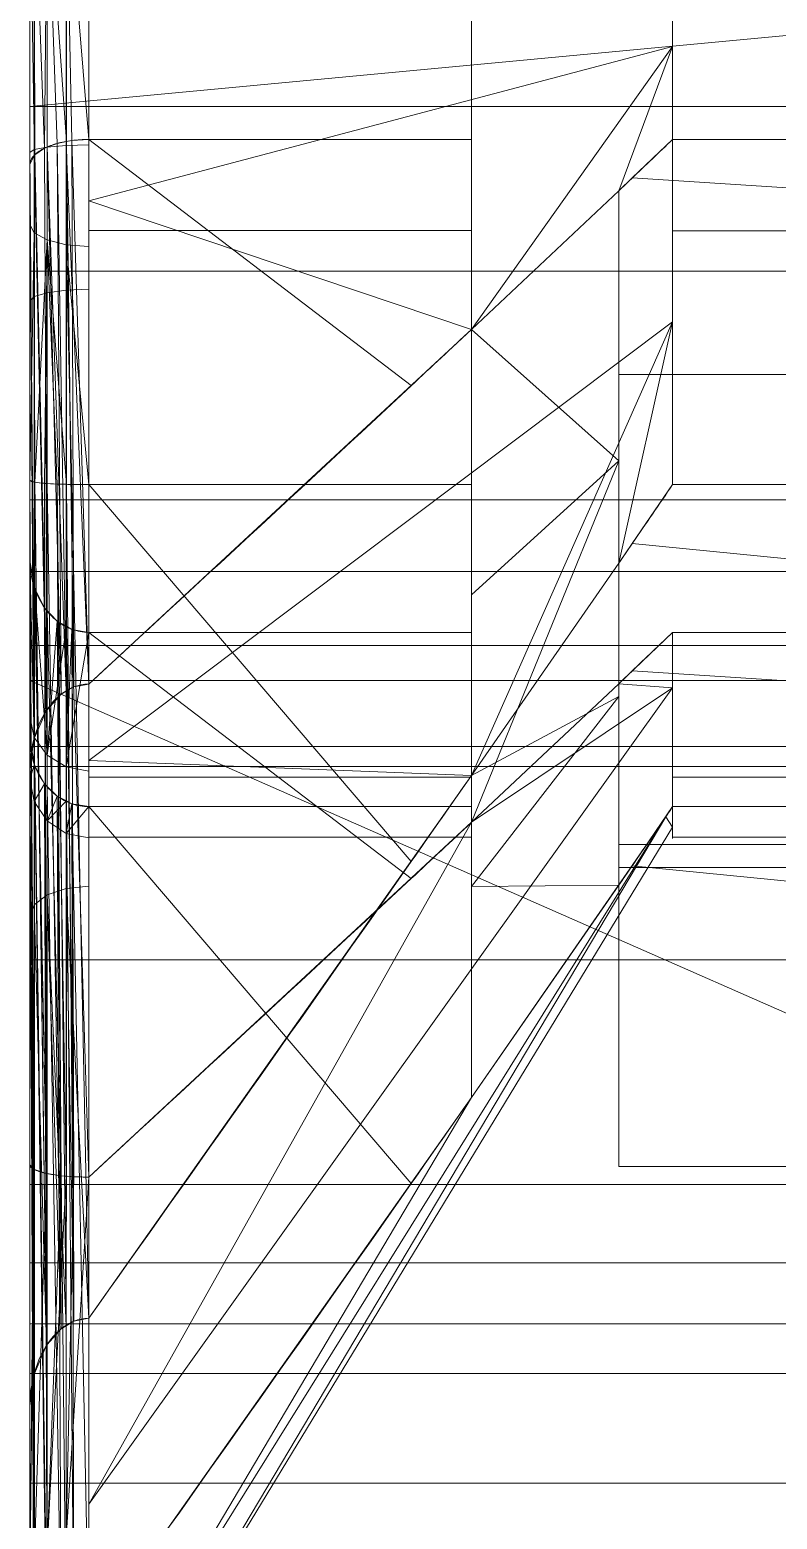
# Model space of a CAD drawing. Header units: millimetres. Extents: x -7.6 to 23.6, y 0 to 40.
# Drawn here: x -7.55 to -6.281, y 5.244 to 7.774 of the extents above; entities that cross this region are included whole.
import ezdxf

# ---------------------------------------------------------------- set-up
doc = ezdxf.new("R2010")
doc.units = ezdxf.units.MM
doc.layers.add('1', color=7, linetype='CONTINUOUS', true_color=0xffffff)

msp = doc.modelspace()

# ---------------------------------------------------------------- linework, layer by layer
at = {"layer": '1', "color": 7, "linetype": 'CONTINUOUS', "lineweight": 13}
for p, q in [((-6.8, 7.5873, -0.4459), (-7.45, 7.5873, -0.4459)), ((-7.45, 6.6622, -1.8619), (-7.45, 7.5873, -0.4459)), ((-6.8, 7.2647, -0.9397), (-6.8, 7.5873, -0.4459)), ((-6.4586, 7.5873, -0.4459), (-1.35, 7.5873, -0.4459)), ((-7.55, 7.5442, -0.3291), (-7.55, 6.5157, -1.9032)), ((-6.55, 7.5001, -0.5793), (-6.55, 7.1878, -1.0573)), ((-6.55, 7.1878, -1.0573), (-6.55, 6.3507, -0.5103)), ((-6.55, 7.1878, -1.0573), (-1.35, 7.1878, -1.0573)), ((-7.55, 5.4343, 3.254), (-7.55, 7.0085, 2.2256)), ((-6.8, 7.0011, 2.3499), (-7.45, 7.0011, 2.3499)), ((-7.45, 7.0011, 2.3499), (-7.45, 5.5851, 3.275)), ((-6.8, 7.0011, 2.3499), (-6.8, 6.5072, 2.6725)), ((-6.4586, 7.0011, 2.3499), (-1.35, 7.0011, 2.3499)), ((-7.55, 5.846, -1.4657), (-7.55, 6.8744, 0.1085)), ((-6.55, 6.3897, 2.7493), (-6.55, 6.8676, 2.4371)), ((-6.8, 6.7501, 0.1011), (-7.45, 6.7501, 0.1011)), ((-7.45, 6.7501, 0.1011), (-7.45, 5.825, -1.3149)), ((-6.8, 6.7501, 0.1011), (-6.8, 6.4275, -0.3928)), ((-6.4586, 6.7501, 0.1011), (-1.35, 6.7501, 0.1011)), ((-6.55, 6.3507, -0.5103), (-6.55, 6.6629, -0.0324)), ((-7.55, 6.5709, 1.5558), (-7.55, 4.9968, 2.5843)), ((-6.8, 6.4541, 1.5127), (-7.45, 6.4541, 1.5127)), ((-7.45, 5.0381, 2.4378), (-7.45, 6.4541, 1.5127)), ((-6.8, 5.9603, 1.8353), (-6.8, 6.4541, 1.5127)), ((-6.4586, 6.4541, 1.5127), (-1.35, 6.4541, 1.5127)), ((-6.55, 5.8428, 1.9121), (-6.55, 6.3897, 2.7493)), ((-6.55, 6.3897, 2.7493), (-1.35, 6.3897, 2.7493)), ((-6.55, 6.3507, -0.5103), (-1.35, 6.3507, -0.5103)), ((-6.55, 6.3207, 1.5999), (-6.55, 5.8428, 1.9121)), ((-6.55, 5.8428, 1.9121), (-1.35, 5.8428, 1.9121))]:
    msp.add_line(p, q, dxfattribs=at)
at = {"layer": '1', "color": 18, "linetype": 'CONTINUOUS', "lineweight": 13}
for p, q in [((-7.55, 6.8534, -4.993), (-7.55, 6.6684, -5.9758)), ((-4.451, 6.8534, -4.993), (-7.55, 6.8534, -4.993)), ((-7.55, 6.7276, 7.168), (-7.55, 6.5224, 8.1468)), ((-4.451, 6.7276, 7.168), (-7.55, 6.7276, 7.168)), ((-4.451, 6.6684, -5.9758), (-7.55, 6.6684, -5.9758)), ((-4.451, 6.5224, 8.1468), (-7.55, 6.5224, 8.1468)), ((-7.55, 5.305, -5.5766), (-7.55, 5.6793, -4.6493)), ((-4.451, 5.6793, -4.6493), (-7.55, 5.6793, -4.6493)), ((-4.451, 5.5756, 6.8063), (-7.55, 5.5756, 6.8063)), ((-7.55, 5.1846, 7.7267), (-7.55, 5.5756, 6.8063)), ((-4.451, 5.305, -5.5766), (-7.55, 5.305, -5.5766))]:
    msp.add_line(p, q, dxfattribs=at)
at = {"layer": '1', "color": 7, "linetype": 'CONTINUOUS', "lineweight": 13, "extrusion": (-1, 0, 0)}
msp.add_circle((-8, 1.1, 7.55), 4, dxfattribs=at)
at = {"layer": '1', "color": 18, "linetype": 'CONTINUOUS', "lineweight": 13, "extrusion": (1, 0, 0)}
msp.add_circle((8, 1.1, -7.55), 4, dxfattribs=at)
at = {"layer": '1', "color": 7, "linetype": 'CONTINUOUS', "lineweight": 13, "extrusion": (1, 0, 0)}
for centre, radius, start, end in [((8, 1.1, -7.55), 3.35, 243.7, 319.9847), ((8, 1.1, -7.45), 3.25, 245.6923, 317.9925), ((8, 1.1, -7.55), 3.35, 63.7, 139.9847), ((8, 1.1, -7.45), 3.25, 65.6923, 137.9925), ((8, 1.1, -7.45), 1.6, 255.0523, 308.6324), ((8, 1.1, -6.8), 1.6, 255.0523, 308.6324), ((8, 1.1, -6.4586), 1.6, 255.0523, 308.6324), ((8, 1.1, -7.45), 1.6, 75.0523, 128.6324), ((8, 1.1, -6.8), 1.6, 75.0523, 128.6324), ((8, 1.1, -6.4586), 1.6, 75.1028, 128.6324), ((8, 1.1, -7.45), 1.6, 165.0523, 218.6324), ((8, 1.1, -6.8), 1.6, 165.0523, 218.6324), ((8, 1.1, -6.4586), 1.6, 165.0523, 218.6324), ((8, 1.1, -7.55), 3.35, 153.7, 229.9847), ((8, 1.1, -7.45), 3.25, 155.6923, 227.9925)]:
    msp.add_arc(centre, radius, start, end, dxfattribs=at)
at = {"layer": '1', "color": 7, "linetype": 'CONTINUOUS', "lineweight": 13, "extrusion": (-1, 0, 0)}
for centre, radius, start, end in [((-8, 1.1, 7.55), 1.5, 228.6236, 287.6916), ((-8, 1.1, 7.55), 1.5, 48.6236, 107.6916), ((-8, 1.1, 6.55), 1.7521, 286.577, 319.7382), ((-8, 1.1, 6.8), 2.1682, 289.825, 316.4903), ((-8, 1.1, 7.55), 1.5, 318.6236, 17.6916), ((-8, 1.1, 6.55), 1.7521, 16.577, 49.7382), ((-8, 1.1, 6.8), 2.1682, 19.825, 46.4903)]:
    msp.add_arc(centre, radius, start, end, dxfattribs=at)
at = {"layer": '1', "color": 18, "linetype": 'CONTINUOUS', "lineweight": 13, "extrusion": (1, 0, 0)}
for start, end in [(259.34238, 270.51881), (101.84238, 113.01881), (236.84238, 248.01881)]:
    msp.add_arc((8, 1.1, -7.55), 6.2, start, end, dxfattribs=at)
at = {"layer": '1', "color": 18, "linetype": 'CONTINUOUS', "lineweight": 13, "extrusion": (-1, 0, 0)}
for start, end in [(78.15762, 89.48119), (280.65762, 291.98119)]:
    msp.add_arc((-8, 1.1, 7.55), 7.2, start, end, dxfattribs=at)
at = {"layer": '1', "color": 7, "linetype": 'CONTINUOUS', "lineweight": 13}
for points, knots in [([(-7.55, 7.5442, -0.3291), (-7.55, 7.5444, -0.3297), (-7.55, 7.5446, -0.3303), (-7.55, 7.5455, -0.3328), (-7.5499, 7.5461, -0.3346), (-7.5491, 7.5517, -0.3501), (-7.5463, 7.5566, -0.3638), (-7.5374, 7.5653, -0.3874), (-7.5318, 7.5691, -0.3977), (-7.5188, 7.5755, -0.4148), (-7.5117, 7.5782, -0.4219), (-7.4961, 7.5826, -0.4334), (-7.4875, 7.5843, -0.438), (-7.4694, 7.5867, -0.4442), (-7.4596, 7.5873, -0.4459), (-7.45, 7.5873, -0.4459)], [0, 0, 0, 0, 0.011576, 0.011576, 0.044223, 0.044223, 0.291445, 0.291445, 0.497622, 0.497622, 0.672053, 0.672053, 0.835615, 0.835615, 1, 1, 1, 1]), ([(-7.45, 7.0011, 2.3499), (-7.4596, 7.0011, 2.3499), (-7.4694, 7.0012, 2.3481), (-7.4875, 7.0015, 2.3415), (-7.4961, 7.0017, 2.3366), (-7.5117, 7.0024, 2.3243), (-7.5188, 7.0028, 2.3166), (-7.5318, 7.0038, 2.2985), (-7.5374, 7.0044, 2.2874), (-7.5463, 7.006, 2.2624), (-7.5491, 7.0069, 2.2479), (-7.5499, 7.0081, 2.2315), (-7.55, 7.0082, 2.2295), (-7.55, 7.0084, 2.2269), (-7.55, 7.0084, 2.2263), (-7.55, 7.0085, 2.2256)], [0, 0, 0, 0, 0.164385, 0.164385, 0.327947, 0.327947, 0.502378, 0.502378, 0.708555, 0.708555, 0.955777, 0.955777, 0.988424, 0.988424, 1, 1, 1, 1]), ([(-7.55, 6.8744, 0.1085), (-7.55, 6.8737, 0.1084), (-7.55, 6.8731, 0.1084), (-7.55, 6.8705, 0.1082), (-7.5499, 6.8685, 0.1081), (-7.5491, 6.8521, 0.1069), (-7.5463, 6.8376, 0.106), (-7.5374, 6.8126, 0.1044), (-7.5318, 6.8015, 0.1038), (-7.5188, 6.7834, 0.1028), (-7.5117, 6.7757, 0.1024), (-7.4961, 6.7634, 0.1017), (-7.4875, 6.7585, 0.1015), (-7.4694, 6.7519, 0.1012), (-7.4596, 6.7501, 0.1011), (-7.45, 6.7501, 0.1011)], [0, 0, 0, 0, 0.011576, 0.011576, 0.044223, 0.044223, 0.291445, 0.291445, 0.497622, 0.497622, 0.672053, 0.672053, 0.835615, 0.835615, 1, 1, 1, 1]), ([(-7.45, 6.6622, -1.8619), (-7.4585, 6.6622, -1.8619), (-7.4671, 6.6605, -1.8624), (-7.4828, 6.6545, -1.8641), (-7.4902, 6.6502, -1.8654), (-7.5065, 6.6375, -1.869), (-7.5148, 6.628, -1.8718), (-7.5316, 6.6027, -1.879), (-7.5387, 6.5855, -1.8839), (-7.5477, 6.5516, -1.8934), (-7.5498, 6.5346, -1.8981), (-7.55, 6.517, -1.9029), (-7.55, 6.5164, -1.9031), (-7.55, 6.5157, -1.9032)], [0, 0, 0, 0, 0.127662, 0.127662, 0.253991, 0.253991, 0.443168, 0.443168, 0.725868, 0.725868, 0.989928, 0.989928, 1, 1, 1, 1]), ([(-7.55, 6.5709, 1.5558), (-7.55, 6.5703, 1.5556), (-7.55, 6.5697, 1.5554), (-7.55, 6.5672, 1.5545), (-7.5499, 6.5654, 1.5539), (-7.5491, 6.5499, 1.5483), (-7.5463, 6.5362, 1.5434), (-7.5374, 6.5126, 1.5347), (-7.5318, 6.5023, 1.5309), (-7.5188, 6.4852, 1.5245), (-7.5117, 6.4781, 1.5218), (-7.4961, 6.4666, 1.5174), (-7.4875, 6.462, 1.5157), (-7.4694, 6.4558, 1.5133), (-7.4596, 6.4541, 1.5127), (-7.45, 6.4541, 1.5127)], [0, 0, 0, 0, 0.011576, 0.011576, 0.044223, 0.044223, 0.291445, 0.291445, 0.497622, 0.497622, 0.672053, 0.672053, 0.835615, 0.835615, 1, 1, 1, 1]), ([(-7.45, 5.825, -1.3149), (-7.4585, 5.825, -1.3149), (-7.4671, 5.8252, -1.3167), (-7.4828, 5.826, -1.3228), (-7.4902, 5.8266, -1.3273), (-7.5065, 5.8284, -1.3404), (-7.5148, 5.8297, -1.3502), (-7.5316, 5.8332, -1.3763), (-7.5387, 5.8357, -1.394), (-7.5477, 5.8406, -1.4288), (-7.5498, 5.8431, -1.4463), (-7.55, 5.8458, -1.4644), (-7.55, 5.8459, -1.465), (-7.55, 5.846, -1.4657)], [0, 0, 0, 0, 0.127662, 0.127662, 0.253991, 0.253991, 0.443168, 0.443168, 0.725868, 0.725868, 0.989928, 0.989928, 1, 1, 1, 1]), ([(-7.55, 5.4343, 3.254), (-7.55, 5.435, 3.2541), (-7.55, 5.4356, 3.2542), (-7.5498, 5.4537, 3.2569), (-7.5477, 5.4712, 3.2594), (-7.5387, 5.506, 3.2643), (-7.5316, 5.5237, 3.2668), (-7.5148, 5.5498, 3.2703), (-7.5065, 5.5596, 3.2716), (-7.4902, 5.5727, 3.2734), (-7.4828, 5.5772, 3.274), (-7.4671, 5.5833, 3.2748), (-7.4585, 5.5851, 3.275), (-7.45, 5.5851, 3.275)], [0, 0, 0, 0, 0.010072, 0.010072, 0.274132, 0.274132, 0.556832, 0.556832, 0.746009, 0.746009, 0.872338, 0.872338, 1, 1, 1, 1])]:
    msp.add_open_spline(points, degree=3, knots=knots, dxfattribs=at)
at = {"layer": '1', "color": 7, "linetype": 'CONTINUOUS', "lineweight": 13, "extrusion": (3.89003e-12, 0.837169, -0.546944)}
msp.add_open_spline([(-6.55, 7.5001, -0.5793), (-6.5424, 7.5073, -0.5683), (-6.5348, 7.5145, -0.5572), (-6.5043, 7.5436, -0.5128), (-6.4814, 7.5654, -0.4793), (-6.4586, 7.5873, -0.4459)], degree=3, knots=[0, 0, 0, 0, 0.248458, 0.248458, 1, 1, 1, 1], dxfattribs=at)
at = {"layer": '1', "color": 7, "linetype": 'CONTINUOUS', "lineweight": 13, "extrusion": (2.95504e-14, 0.837169, -0.546944)}
msp.add_open_spline([(-6.8, 7.2647, -0.9397), (-6.8341, 7.2328, -0.9885), (-6.8682, 7.2009, -1.0372), (-7.084, 6.9998, -1.345), (-7.2668, 6.8309, -1.6036), (-7.45, 6.6622, -1.8619)], degree=3, knots=[0, 0, 0, 0, 0.158304, 0.158304, 1, 1, 1, 1], dxfattribs=at)
at = {"layer": '1', "color": 7, "linetype": 'CONTINUOUS', "lineweight": 13, "extrusion": (-2.37733e-12, -0.546944, -0.837169)}
msp.add_open_spline([(-6.4586, 7.0011, 2.3499), (-6.4814, 6.9676, 2.3717), (-6.5043, 6.9342, 2.3936), (-6.5348, 6.8897, 2.4226), (-6.5424, 6.8787, 2.4298), (-6.55, 6.8676, 2.4371)], degree=3, knots=[0, 0, 0, 0, 0.751456, 0.751456, 1, 1, 1, 1], dxfattribs=at)
at = {"layer": '1', "color": 7, "linetype": 'CONTINUOUS', "lineweight": 13, "extrusion": (2.16113e-12, 0.837169, -0.546944)}
msp.add_open_spline([(-6.4586, 6.7501, 0.1011), (-6.4814, 6.7283, 0.0676), (-6.5043, 6.7064, 0.0342), (-6.5348, 6.6774, -0.0103), (-6.5424, 6.6702, -0.0213), (-6.55, 6.6629, -0.0324)], degree=3, knots=[0, 0, 0, 0, 0.751542, 0.751542, 1, 1, 1, 1], dxfattribs=at)
at = {"layer": '1', "color": 7, "linetype": 'CONTINUOUS', "lineweight": 13, "extrusion": (1.18202e-13, -0.546944, -0.837169)}
msp.add_open_spline([(-7.45, 5.5851, 3.275), (-7.2668, 5.8434, 3.1062), (-7.084, 6.1019, 2.9373), (-6.8682, 6.4097, 2.7362), (-6.8341, 6.4585, 2.7044), (-6.8, 6.5072, 2.6725)], degree=3, knots=[0, 0, 0, 0, 0.841696, 0.841696, 1, 1, 1, 1], dxfattribs=at)
at = {"layer": '1', "color": 7, "linetype": 'CONTINUOUS', "lineweight": 13, "extrusion": (-4.75466e-12, -0.546944, -0.837169)}
msp.add_open_spline([(-6.55, 6.3207, 1.5999), (-6.5424, 6.3317, 1.5927), (-6.5348, 6.3428, 1.5855), (-6.5043, 6.3872, 1.5564), (-6.4814, 6.4207, 1.5346), (-6.4586, 6.4541, 1.5127)], degree=3, knots=[0, 0, 0, 0, 0.248544, 0.248544, 1, 1, 1, 1], dxfattribs=at)
at = {"layer": '1', "color": 7, "linetype": 'CONTINUOUS', "lineweight": 13, "extrusion": (-3.54605e-13, 0.837169, -0.546944)}
msp.add_open_spline([(-7.45, 5.825, -1.3149), (-7.2668, 5.9938, -1.0566), (-7.084, 6.1627, -0.7981), (-6.8682, 6.3638, -0.4903), (-6.8341, 6.3956, -0.4415), (-6.8, 6.4275, -0.3928)], degree=3, knots=[0, 0, 0, 0, 0.841696, 0.841696, 1, 1, 1, 1], dxfattribs=at)
at = {"layer": '1', "color": 7, "linetype": 'CONTINUOUS', "lineweight": 13, "extrusion": (-4.72806e-13, -0.546944, -0.837169)}
msp.add_open_spline([(-6.8, 5.9603, 1.8353), (-6.8341, 5.9115, 1.8672), (-6.8682, 5.8628, 1.8991), (-7.084, 5.555, 2.1002), (-7.2668, 5.2964, 2.2691), (-7.45, 5.0381, 2.4378)], degree=3, knots=[0, 0, 0, 0, 0.158304, 0.158304, 1, 1, 1, 1], dxfattribs=at)
at = {"layer": '1', "color": 18, "linetype": 'CONTINUOUS', "lineweight": 13}
for points in [[(-7.55, 11.4976, -4.0192), (-7.55, 6.5563, -2.6304), (-7.55, 8.1984, -2.8951)], [(-7.55, 6.5563, -2.6304), (-7.55, 11.4976, -4.0192), (-7.55, 10.4244, -4.6063), (-7.55, 9.2724, -4.968)], [(-7.55, 10.695, 7.7766), (-7.55, 6.9754, 4.9665), (-7.55, 5.4913, 4.2155)], [(-7.55, 10.695, 7.7766), (-7.55, 8.6366, 5.049), (-7.55, 6.9754, 4.9665)], [(-7.55, 5.4913, 4.2155), (-7.55, 1.907, 2.2466), (-7.55, 10.695, 7.7766)], [(-7.55, 9.1466, 7.193), (-7.55, 10.695, 7.7766), (-7.55, 2.8096, 4.4911)], [(-7.55, 2.2507, 3.4207), (-7.55, 2.8096, 4.4911), (-7.55, 10.695, 7.7766), (-7.55, 1.907, 2.2466)], [(-7.55, 9.2724, -4.968), (-7.55, 5.1638, -1.7206), (-7.55, 6.5563, -2.6304)], [(-7.55, 8.0561, -5.0997), (-7.55, 5.1638, -1.7206), (-7.55, 9.2724, -4.968)], [(-7.55, 2.8096, 4.4911), (-7.55, 3.5764, 5.4442), (-7.55, 4.5024, 6.2192), (-7.55, 9.1466, 7.193)], [(-7.55, 5.5756, 6.8063), (-7.55, 6.7276, 7.168), (-7.55, 9.1466, 7.193), (-7.55, 4.5024, 6.2192)], [(-7.55, 7.9439, 7.2997), (-7.55, 9.1466, 7.193), (-7.55, 6.7276, 7.168)], [(-6.05, 6.9754, 4.9665), (-7.55, 6.9754, 4.9665), (-7.55, 8.6366, 5.049), (-6.05, 8.6366, 5.049)], [(-6.05, 8.1984, -2.8951), (-7.55, 8.1984, -2.8951), (-7.55, 6.5563, -2.6304), (-6.05, 6.5563, -2.6304)], [(-7.55, 5.1638, -1.7206), (-7.55, 8.0561, -5.0997), (-7.55, 6.8534, -4.993), (-7.55, 1.8003, 1.0439)], [(-4.451, 6.8534, -4.993), (-7.55, 6.8534, -4.993), (-7.55, 8.0561, -5.0997), (-4.451, 8.0561, -5.0997)], [(-7.55, 6.7276, 7.168), (-7.55, 6.5224, 8.1468), (-7.55, 7.9348, 8.2997), (-7.55, 7.9439, 7.2997)], [(-7.55, 7.643, 8.2911), (-4.45, 7.643, 8.2911), (-4.45, 7.9348, 8.2997), (-4.451, 7.9348, 8.2997)], [(-4.451, 7.9348, 8.2997), (-7.55, 7.9348, 8.2997), (-7.55, 7.643, 8.2911)], [(-4.45, 7.643, 8.2911), (-7.55, 7.643, 8.2911), (-7.55, 6.5224, 8.1468), (-4.451, 6.5224, 8.1468)], [(-6.05, 5.4913, 4.2155), (-7.55, 5.4913, 4.2155), (-7.55, 6.9754, 4.9665), (-6.05, 6.9754, 4.9665)], [(-7.55, 6.8534, -4.993), (-7.55, 6.6684, -5.9758), (-7.55, 5.305, -5.5766), (-7.55, 5.6793, -4.6493)], [(-7.55, 5.6793, -4.6493), (-7.55, 4.6089, -4.0904), (-7.55, 1.8003, 1.0439), (-7.55, 6.8534, -4.993)], [(-4.451, 6.6684, -5.9758), (-7.55, 6.6684, -5.9758), (-7.55, 6.8534, -4.993), (-4.451, 6.8534, -4.993)], [(-4.451, 6.5224, 8.1468), (-7.55, 6.5224, 8.1468), (-7.55, 6.7276, 7.168), (-4.451, 6.7276, 7.168)], [(-4.451, 6.7276, 7.168), (-7.55, 6.7276, 7.168), (-7.55, 5.5756, 6.8063), (-4.451, 5.5756, 6.8063)], [(-7.55, 6.6684, -5.9758), (-4.451, 6.6684, -5.9758), (-4.45, 5.305, -5.5766), (-4.451, 5.305, -5.5766)], [(-4.451, 5.305, -5.5766), (-7.55, 5.305, -5.5766), (-7.55, 6.6684, -5.9758)], [(-6.05, 6.5563, -2.6304), (-7.55, 6.5563, -2.6304), (-7.55, 5.1638, -1.7206), (-6.05, 5.1638, -1.7206)], [(-4.451, 5.305, -5.5766), (-4.451, 5.6793, -4.6493), (-7.55, 5.6793, -4.6493), (-7.55, 5.305, -5.5766)], [(-4.451, 4.6089, -4.0904), (-7.55, 4.6089, -4.0904), (-7.55, 5.6793, -4.6493), (-4.451, 5.6793, -4.6493)], [(-7.55, 4.5024, 6.2192), (-7.55, 3.9382, 7.0449), (-7.55, 5.1846, 7.7267), (-7.55, 5.5756, 6.8063)], [(-4.451, 5.5756, 6.8063), (-7.55, 5.5756, 6.8063), (-7.55, 5.1846, 7.7267), (-4.451, 5.1846, 7.7267)], [(-6.05, 4.441, 2.9258), (-7.55, 4.441, 2.9258), (-7.55, 5.4913, 4.2155), (-6.05, 5.4913, 4.2155)], [(-7.55, 1.907, 2.2466), (-7.55, 5.4913, 4.2155), (-7.55, 4.441, 2.9258)]]:
    msp.add_3dface(points, dxfattribs=at)
at = {"layer": '1', "color": 7, "linetype": 'CONTINUOUS', "lineweight": 13}
for points in [[(-6.8, 9.1859, 2.9152), (-6.8, 6.4541, 1.5127), (-6.8, 7.5873, -0.4459), (-6.8, 8.0813, -0.4979)], [(-6.8, 6.4541, 1.5127), (-6.8, 9.1859, 2.9152), (-6.8, 8.4127, 2.6459)], [(-7.55, 7.5785, -2.2234), (-7.55, 8.6875, -2.1787), (-7.55, 9.0246, -2.7665), (-7.55, 7.3634, -2.849)], [(-7.55, 9.0246, -2.7665), (-6.05, 9.0246, -2.7665), (-6.05, 7.3634, -2.849), (-7.55, 7.3634, -2.849)], [(-6.4586, 7.7454, -0.4796), (-6.4586, 8.4099, -0.4466), (-7.45, 8.8325, -2.0416), (-7.45, 7.4828, -2.1086)], [(-7.5424, 7.5702, -2.1837), (-7.5424, 8.6796, -2.1412), (-7.55, 8.6875, -2.1787), (-7.55, 7.5652, -2.2217)], [(-7.5207, 7.5744, -2.1515), (-7.5207, 8.673, -2.1095), (-7.5424, 8.6796, -2.1412), (-7.5424, 7.5702, -2.1837)], [(-7.4883, 7.5772, -2.1301), (-7.4883, 8.6685, -2.0883), (-7.5207, 8.673, -2.1095), (-7.5207, 7.5744, -2.1515)], [(-7.45, 7.5782, -2.1225), (-7.45, 8.667, -2.0808), (-7.4883, 8.6685, -2.0883), (-7.4883, 7.5772, -2.1301)], [(-7.55, 7.4457, 2.4938), (-7.55, 8.5543, -0.2938), (-7.55, 8.0523, -0.3991)], [(-7.55, 8.5543, -0.2938), (-7.55, 7.4457, 2.4938), (-7.55, 7.9477, 2.5991)], [(-7.5424, 8.4298, 4.3837), (-7.5424, 7.3204, 4.3412), (-7.55, 7.3125, 4.3787), (-7.55, 8.4348, 4.4217)], [(-7.5207, 8.4256, 4.3515), (-7.5207, 7.327, 4.3095), (-7.5424, 7.3204, 4.3412), (-7.5424, 8.4298, 4.3837)], [(-7.4883, 8.4228, 4.3301), (-7.4883, 7.3315, 4.2883), (-7.5207, 7.327, 4.3095), (-7.5207, 8.4256, 4.3515)], [(-7.55, 7.8016, 5.0951), (-7.55, 8.4215, 4.4234), (-7.55, 7.3125, 4.3787)], [(-7.45, 8.4218, 4.3225), (-7.45, 7.333, 4.2808), (-7.4883, 7.3315, 4.2883), (-7.4883, 8.4228, 4.3301)], [(-6.8, 6.4541, 1.5127), (-6.8, 8.4127, 2.6459), (-6.8, 7.9187, 2.6979), (-6.8, 7.4325, 2.596)], [(-7.45, 8.0813, -0.4979), (-6.8, 8.0813, -0.4979), (-6.8, 7.5873, -0.4459), (-7.45, 7.5873, -0.4459)], [(-1.35, 8.0813, -0.4979), (-6.4586, 8.0813, -0.4979), (-6.4586, 7.5873, -0.4459), (-1.35, 7.5873, -0.4459)], [(-7.55, 8.0523, -0.3991), (-7.55, 7.5442, -0.3291), (-7.55, 7.0085, 2.2256), (-7.55, 7.4457, 2.4938)], [(-7.55, 8.0492, -0.3992), (-7.5424, 8.0505, -0.4374), (-7.542, 7.5604, -0.374)], [(-7.542, 7.5604, -0.374), (-7.55, 7.5448, -0.331), (-7.55, 8.0492, -0.3992)], [(-7.55, 7.5448, -0.331), (-7.55, 7.5442, -0.3291), (-7.55, 8.0492, -0.3992)], [(-7.5424, 8.0505, -0.4374), (-7.5207, 8.0515, -0.4699), (-7.5248, 7.5726, -0.4069)], [(-7.5248, 7.5726, -0.4069), (-7.5415, 7.5613, -0.3766), (-7.5424, 8.0505, -0.4374)], [(-7.5415, 7.5613, -0.3766), (-7.542, 7.5604, -0.374), (-7.5424, 8.0505, -0.4374)], [(-7.5036, 7.5804, -0.4279), (-7.5248, 7.5726, -0.4069), (-7.5207, 8.0515, -0.4699)], [(-7.5207, 8.0515, -0.4699), (-7.4883, 8.0522, -0.4915), (-7.4879, 7.5836, -0.4361)], [(-7.4879, 7.5836, -0.4361), (-7.5036, 7.5804, -0.4279), (-7.5207, 8.0515, -0.4699)], [(-7.4883, 8.0522, -0.4915), (-7.45, 8.0525, -0.4991), (-7.45, 7.5873, -0.4459)], [(-7.45, 7.5873, -0.4459), (-7.4785, 7.5855, -0.4411), (-7.4883, 8.0522, -0.4915)], [(-7.4785, 7.5855, -0.4411), (-7.4879, 7.5836, -0.4361), (-7.4883, 8.0522, -0.4915)], [(-7.55, 7.9508, 2.5992), (-7.55, 7.4428, 2.4927), (-7.5424, 7.4286, 2.5282), (-7.5424, 7.9495, 2.6374)], [(-7.5424, 7.9495, 2.6374), (-7.5424, 7.4286, 2.5282), (-7.5207, 7.4166, 2.5583), (-7.5207, 7.9485, 2.6699)], [(-7.5207, 7.9485, 2.6699), (-7.5207, 7.4166, 2.5583), (-7.4883, 7.4085, 2.5785), (-7.4883, 7.9478, 2.6915)], [(-7.4883, 7.9478, 2.6915), (-7.4883, 7.4085, 2.5785), (-7.45, 7.4057, 2.5855), (-7.45, 7.9475, 2.6991)], [(-6.4586, 7.9207, 2.698), (-6.4586, 7.2775, 2.5276), (-7.45, 6.5325, 3.9998), (-7.45, 7.8388, 4.346)], [(-7.45, 7.4325, 2.596), (-6.8, 7.4325, 2.596), (-6.8, 7.9187, 2.6979), (-7.45, 7.9187, 2.6979)], [(-1.35, 7.4321, 2.5958), (-6.4586, 7.4321, 2.5958), (-6.4586, 7.9178, 2.6979), (-1.35, 7.9178, 2.6979)], [(-7.55, 6.1938, 4.669), (-7.55, 7.8016, 5.0951), (-7.55, 7.3125, 4.3787), (-7.55, 6.279, 3.9741)], [(-7.55, 6.1938, 4.669), (-6.05, 6.1938, 4.669), (-6.05, 7.8016, 5.0951), (-7.55, 7.8016, 5.0951)], [(-6.8, 7.2647, -0.9397), (-6.4586, 7.7454, -0.4796), (-7.45, 7.4828, -2.1086)], [(-6.4586, 7.7454, -0.4796), (-6.8, 7.2647, -0.9397), (-6.55, 7.5001, -0.5793)], [(-6.55, 7.5001, -0.5793), (-6.4586, 7.5873, -0.4459), (-6.4586, 7.7454, -0.4796)], [(-7.55, 7.3634, -2.849), (-7.55, 5.8122, -2.2487), (-7.55, 6.5157, -1.9032), (-7.55, 7.5785, -2.2234)], [(-7.542, 6.5712, -1.8879), (-7.5424, 7.5702, -2.1837), (-7.55, 7.5652, -2.2217)], [(-7.55, 7.5652, -2.2217), (-7.5433, 6.568, -1.8888), (-7.542, 6.5712, -1.8879)], [(-7.55, 7.5652, -2.2217), (-7.55, 6.5157, -1.9032), (-7.55, 6.5176, -1.9027)], [(-7.55, 6.5176, -1.9027), (-7.5433, 6.568, -1.8888), (-7.55, 7.5652, -2.2217)], [(-7.5215, 6.6178, -1.8747), (-7.5207, 7.5744, -2.1515), (-7.5424, 7.5702, -2.1837)], [(-7.5424, 7.5702, -2.1837), (-7.542, 6.5712, -1.8879), (-7.5215, 6.6178, -1.8747)], [(-7.5206, 6.6188, -1.8744), (-7.5415, 7.5613, -0.3766), (-7.5248, 7.5726, -0.4069)], [(-7.5248, 7.5726, -0.4069), (-7.5203, 7.5742, -0.4114), (-7.5206, 6.6188, -1.8744)], [(-7.5207, 7.5744, -2.1515), (-7.5215, 6.6178, -1.8747), (-7.4967, 6.6451, -1.8668)], [(-7.488, 6.6501, -1.8654), (-7.4883, 7.5772, -2.1301), (-7.5207, 7.5744, -2.1515)], [(-7.5207, 7.5744, -2.1515), (-7.4967, 6.6451, -1.8668), (-7.488, 6.6501, -1.8654)], [(-7.4967, 6.6451, -1.8668), (-7.5206, 6.6188, -1.8744), (-7.5203, 7.5742, -0.4114)], [(-7.4967, 6.6451, -1.8668), (-7.5203, 7.5742, -0.4114), (-7.5036, 7.5804, -0.4279)], [(-7.5036, 7.5804, -0.4279), (-7.4879, 7.5836, -0.4361), (-7.488, 6.6501, -1.8654)], [(-7.488, 6.6501, -1.8654), (-7.4967, 6.6451, -1.8668), (-7.5036, 7.5804, -0.4279)], [(-7.45, 6.6622, -1.8619), (-7.45, 7.5782, -2.1225), (-7.4883, 7.5772, -2.1301)], [(-7.4883, 7.5772, -2.1301), (-7.475, 6.6575, -1.8632), (-7.45, 6.6622, -1.8619)], [(-7.4883, 7.5772, -2.1301), (-7.488, 6.6501, -1.8654), (-7.475, 6.6575, -1.8632)], [(-7.475, 6.6575, -1.8632), (-7.488, 6.6501, -1.8654), (-7.4879, 7.5836, -0.4361)], [(-7.475, 6.6575, -1.8632), (-7.4879, 7.5836, -0.4361), (-7.4785, 7.5855, -0.4411)], [(-7.4785, 7.5855, -0.4411), (-7.45, 7.5873, -0.4459), (-7.45, 6.6622, -1.8619)], [(-7.45, 6.6622, -1.8619), (-7.475, 6.6575, -1.8632), (-7.4785, 7.5855, -0.4411)], [(-7.45, 7.5873, -0.4459), (-6.8, 7.5873, -0.4459), (-6.8, 7.2647, -0.9397), (-6.9023, 7.1691, -1.086)], [(-6.9023, 7.1691, -1.086), (-7.45, 6.6622, -1.8619), (-7.45, 7.5873, -0.4459)], [(-6.8, 7.5873, -0.4459), (-6.8, 6.7501, 0.1011), (-6.8, 6.4275, -0.3928), (-6.8, 6.8141, -0.7152)], [(-6.8, 7.5873, -0.4459), (-6.8, 6.4541, 1.5127), (-6.8, 6.4021, 1.0187), (-6.8, 6.504, 0.5325)], [(-6.8, 6.504, 0.5325), (-6.8, 6.7501, 0.1011), (-6.8, 7.5873, -0.4459)], [(-6.8, 6.8141, -0.7152), (-6.8, 7.2647, -0.9397), (-6.8, 7.5873, -0.4459)], [(-1.35, 7.1878, -1.0573), (-1.35, 7.5873, -0.4459), (-6.4586, 7.5873, -0.4459), (-6.5272, 7.5218, -0.5462)], [(-7.55, 7.5448, -0.331), (-7.542, 7.5604, -0.374), (-7.542, 6.5711, -1.8879)], [(-7.55, 7.5442, -0.3291), (-7.55, 7.5448, -0.331), (-7.542, 6.5711, -1.8879)], [(-7.55, 5.846, -1.4657), (-7.55, 6.8744, 0.1085), (-7.55, 7.5442, -0.3291), (-7.55, 6.5157, -1.9032)], [(-7.55, 6.8744, 0.1085), (-7.55, 7.0085, 2.2256), (-7.55, 7.5442, -0.3291)], [(-7.55, 7.5442, -0.3291), (-7.5433, 6.568, -1.8888), (-7.55, 6.5176, -1.9027)], [(-7.542, 6.5711, -1.8879), (-7.5433, 6.568, -1.8888), (-7.55, 7.5442, -0.3291)], [(-7.55, 6.5176, -1.9027), (-7.55, 6.5157, -1.9032), (-7.55, 7.5442, -0.3291)], [(-7.5215, 6.6178, -1.8747), (-7.542, 7.5604, -0.374), (-7.5415, 7.5613, -0.3766)], [(-7.5215, 6.6178, -1.8747), (-7.542, 6.5711, -1.8879), (-7.542, 7.5604, -0.374)], [(-7.5415, 7.5613, -0.3766), (-7.5206, 6.6188, -1.8744), (-7.5215, 6.6178, -1.8747)], [(-6.5272, 7.5218, -0.5462), (-6.55, 7.5001, -0.5793), (-6.55, 7.1878, -1.0573), (-1.35, 7.1878, -1.0573)], [(-6.55, 7.0417, -0.3668), (-6.55, 7.5001, -0.5793), (-6.8, 7.2647, -0.9397)], [(-6.55, 6.3507, -0.5103), (-6.55, 7.1878, -1.0573), (-6.55, 7.5001, -0.5793), (-6.55, 7.0417, -0.3668)], [(-7.45, 7.4828, -2.1086), (-7.45, 6.6622, -1.8619), (-6.8, 7.2647, -0.9397)], [(-7.55, 7.4428, 2.4927), (-7.55, 7.0085, 2.2256), (-7.55, 7.0084, 2.2276)], [(-7.55, 7.0084, 2.2276), (-7.5424, 7.4286, 2.5282), (-7.55, 7.4428, 2.4927)], [(-7.55, 7.0084, 2.2276), (-7.542, 7.0053, 2.2732), (-7.5424, 7.4286, 2.5282)], [(-7.5424, 7.4286, 2.5282), (-7.542, 7.0053, 2.2732), (-7.5415, 7.0051, 2.276)], [(-7.5415, 7.0051, 2.276), (-7.5207, 7.4166, 2.5583), (-7.5424, 7.4286, 2.5282)], [(-7.5415, 7.0051, 2.276), (-7.5248, 7.0032, 2.3083), (-7.5207, 7.4166, 2.5583)], [(-7.5207, 7.4166, 2.5583), (-7.5248, 7.0032, 2.3083), (-7.5036, 7.002, 2.3306)], [(-7.5207, 7.4166, 2.5583), (-7.5036, 7.002, 2.3306), (-7.4879, 7.0016, 2.3395)], [(-7.4879, 7.0016, 2.3395), (-7.4883, 7.4085, 2.5785), (-7.5207, 7.4166, 2.5583)], [(-7.45, 7.0011, 2.3499), (-6.8, 7.0011, 2.3499), (-6.8, 7.4325, 2.596), (-7.45, 7.4325, 2.596)], [(-6.8, 7.4325, 2.596), (-6.8, 7.0011, 2.3499), (-6.8, 6.4541, 1.5127)], [(-1.35, 7.0011, 2.3499), (-6.4586, 7.0011, 2.3499), (-6.4586, 7.4321, 2.5958), (-1.35, 7.4321, 2.5958)], [(-7.4883, 7.4085, 2.5785), (-7.4785, 7.0013, 2.3448), (-7.45, 7.0011, 2.3499)], [(-7.4883, 7.4085, 2.5785), (-7.4879, 7.0016, 2.3395), (-7.4785, 7.0013, 2.3448)], [(-7.45, 7.0011, 2.3499), (-7.45, 7.4057, 2.5855), (-7.4883, 7.4085, 2.5785)], [(-7.55, 7.3634, -2.849), (-6.05, 7.3634, -2.849), (-6.05, 5.8122, -2.2487), (-7.55, 5.8122, -2.2487)], [(-7.5424, 7.3204, 4.3412), (-7.5424, 6.2873, 3.9345), (-7.55, 6.2675, 3.9672), (-7.55, 7.3125, 4.3787)], [(-7.5207, 7.327, 4.3095), (-7.5207, 6.3041, 3.9067), (-7.5424, 6.2873, 3.9345), (-7.5424, 7.3204, 4.3412)], [(-7.4883, 7.3315, 4.2883), (-7.4883, 6.3153, 3.8881), (-7.5207, 6.3041, 3.9067), (-7.5207, 7.327, 4.3095)], [(-7.45, 7.333, 4.2808), (-7.45, 6.3192, 3.8816), (-7.4883, 6.3153, 3.8881), (-7.4883, 7.3315, 4.2883)], [(-7.45, 6.5325, 3.9998), (-6.4586, 7.2775, 2.5276), (-6.8, 6.5072, 2.6725)], [(-6.55, 6.8676, 2.4371), (-6.8, 6.5072, 2.6725), (-6.4586, 7.2775, 2.5276)], [(-6.8, 7.2647, -0.9397), (-6.8, 6.8141, -0.7152), (-6.55, 7.0417, -0.3668)], [(-6.4586, 7.2775, 2.5276), (-6.4586, 7.0011, 2.3499), (-6.55, 6.8676, 2.4371)], [(-1.35, 7.1878, -1.0573), (-6.55, 7.1878, -1.0573), (-6.55, 6.3507, -0.5103), (-1.35, 6.3507, -0.5103)], [(-6.8, 6.4275, -0.3928), (-6.55, 6.6629, -0.0324), (-6.55, 7.0417, -0.3668)], [(-6.55, 7.0417, -0.3668), (-6.8, 6.8141, -0.7152), (-6.8, 6.4275, -0.3928)], [(-6.55, 7.0417, -0.3668), (-6.55, 6.6629, -0.0324), (-6.55, 6.3507, -0.5103)], [(-7.55, 7.0085, 2.2256), (-7.55, 6.8744, 0.1085), (-7.55, 6.6062, 0.5457)], [(-7.55, 6.6062, 0.5457), (-7.55, 6.5009, 1.0477), (-7.55, 6.5709, 1.5558), (-7.55, 7.0085, 2.2256)], [(-7.55, 5.4343, 3.254), (-7.55, 7.0085, 2.2256), (-7.55, 6.5709, 1.5558), (-7.55, 4.9968, 2.5843)], [(-7.55, 7.0085, 2.2256), (-7.55, 5.4343, 3.254), (-7.55, 5.4363, 3.2543)], [(-7.55, 5.4363, 3.2543), (-7.5433, 5.488, 3.2618), (-7.55, 7.0085, 2.2256)], [(-7.55, 7.0084, 2.2276), (-7.55, 7.0085, 2.2256), (-7.5433, 5.488, 3.2618)], [(-7.55, 7.0084, 2.2276), (-7.5433, 5.488, 3.2618), (-7.542, 5.4912, 3.2622)], [(-7.542, 5.4912, 3.2622), (-7.542, 7.0053, 2.2732), (-7.55, 7.0084, 2.2276)], [(-7.542, 7.0053, 2.2732), (-7.542, 5.4912, 3.2622), (-7.5215, 5.5393, 3.2689)], [(-7.5415, 7.0051, 2.276), (-7.542, 7.0053, 2.2732), (-7.5215, 5.5393, 3.2689)], [(-7.5248, 7.0032, 2.3083), (-7.5415, 7.0051, 2.276), (-7.5215, 5.5393, 3.2689)], [(-7.5248, 7.0032, 2.3083), (-7.5215, 5.5393, 3.2689), (-7.5206, 5.5404, 3.269)], [(-7.5206, 5.5404, 3.269), (-7.5203, 7.003, 2.3131), (-7.5248, 7.0032, 2.3083)], [(-7.5203, 7.003, 2.3131), (-7.5206, 5.5404, 3.269), (-7.4967, 5.5674, 3.2727)], [(-7.5036, 7.002, 2.3306), (-7.5203, 7.003, 2.3131), (-7.4967, 5.5674, 3.2727)], [(-7.5036, 7.002, 2.3306), (-7.4967, 5.5674, 3.2727), (-7.488, 5.5725, 3.2733)], [(-7.488, 5.5725, 3.2733), (-7.4879, 7.0016, 2.3395), (-7.5036, 7.002, 2.3306)], [(-7.4879, 7.0016, 2.3395), (-7.488, 5.5725, 3.2733), (-7.475, 5.5802, 3.2744)], [(-7.4785, 7.0013, 2.3448), (-7.4879, 7.0016, 2.3395), (-7.475, 5.5802, 3.2744)], [(-7.4785, 7.0013, 2.3448), (-7.475, 5.5802, 3.2744), (-7.45, 5.5851, 3.275)], [(-7.45, 5.5851, 3.275), (-7.45, 7.0011, 2.3499), (-7.4785, 7.0013, 2.3448)], [(-7.45, 7.0011, 2.3499), (-7.45, 5.5851, 3.275), (-6.9023, 6.361, 2.7681)], [(-6.9023, 6.361, 2.7681), (-6.8, 6.5072, 2.6725), (-6.8, 7.0011, 2.3499), (-7.45, 7.0011, 2.3499)], [(-6.8, 7.0011, 2.3499), (-6.8, 6.5072, 2.6725), (-6.8, 6.1848, 2.2859)], [(-6.8, 6.1848, 2.2859), (-6.8, 5.9603, 1.8353), (-6.8, 6.4541, 1.5127), (-6.8, 7.0011, 2.3499)], [(-6.5272, 6.9008, 2.4154), (-6.4586, 7.0011, 2.3499), (-1.35, 7.0011, 2.3499), (-1.35, 6.3897, 2.7493)], [(-1.35, 6.3897, 2.7493), (-6.55, 6.3897, 2.7493), (-6.55, 6.8676, 2.4371), (-6.5272, 6.9008, 2.4154)], [(-7.55, 6.6073, 0.5428), (-7.55, 6.8744, 0.1085), (-7.55, 6.8724, 0.1084)], [(-7.55, 6.8744, 0.1085), (-7.55, 5.846, -1.4657), (-7.55, 5.8457, -1.4637)], [(-7.55, 5.8457, -1.4637), (-7.5433, 5.8382, -1.412), (-7.55, 6.8744, 0.1085)], [(-7.55, 6.8724, 0.1084), (-7.55, 6.8744, 0.1085), (-7.5433, 5.8382, -1.412)], [(-7.55, 6.8724, 0.1084), (-7.5424, 6.5718, 0.5286), (-7.55, 6.6073, 0.5428)], [(-7.55, 6.8724, 0.1084), (-7.542, 6.8268, 0.1053), (-7.5424, 6.5718, 0.5286)], [(-7.55, 6.8724, 0.1084), (-7.5433, 5.8382, -1.412), (-7.542, 5.8378, -1.4088)], [(-7.542, 5.8378, -1.4088), (-7.542, 6.8268, 0.1053), (-7.55, 6.8724, 0.1084)], [(-6.8, 6.5072, 2.6725), (-6.55, 6.8676, 2.4371), (-6.55, 6.6414, 2.2064)], [(-6.55, 6.5332, 2.0583), (-6.55, 6.8676, 2.4371), (-6.55, 6.3897, 2.7493)], [(-7.5424, 6.5718, 0.5286), (-7.542, 6.8268, 0.1053), (-7.5415, 6.824, 0.1051)], [(-7.5415, 6.824, 0.1051), (-7.5207, 6.5417, 0.5166), (-7.5424, 6.5718, 0.5286)], [(-7.542, 6.8268, 0.1053), (-7.542, 5.8378, -1.4088), (-7.5215, 5.8311, -1.3607)], [(-7.5415, 6.824, 0.1051), (-7.542, 6.8268, 0.1053), (-7.5215, 5.8311, -1.3607)], [(-7.5415, 6.824, 0.1051), (-7.5248, 6.7917, 0.1032), (-7.5207, 6.5417, 0.5166)], [(-7.5248, 6.7917, 0.1032), (-7.5415, 6.824, 0.1051), (-7.5215, 5.8311, -1.3607)], [(-7.5207, 6.5417, 0.5166), (-7.5248, 6.7917, 0.1032), (-7.5036, 6.7694, 0.102)], [(-7.5248, 6.7917, 0.1032), (-7.5215, 5.8311, -1.3607), (-7.5206, 5.831, -1.3596)], [(-7.5206, 5.831, -1.3596), (-7.5203, 6.7869, 0.103), (-7.5248, 6.7917, 0.1032)], [(-7.5203, 6.7869, 0.103), (-7.5206, 5.831, -1.3596), (-7.4967, 5.8273, -1.3326)], [(-7.5036, 6.7694, 0.102), (-7.5203, 6.7869, 0.103), (-7.4967, 5.8273, -1.3326)], [(-7.5207, 6.5417, 0.5166), (-7.5036, 6.7694, 0.102), (-7.4879, 6.7605, 0.1016)], [(-7.4879, 6.7605, 0.1016), (-7.4883, 6.5215, 0.5085), (-7.5207, 6.5417, 0.5166)], [(-7.5036, 6.7694, 0.102), (-7.4967, 5.8273, -1.3326), (-7.488, 5.8267, -1.3275)], [(-7.488, 5.8267, -1.3275), (-7.4879, 6.7605, 0.1016), (-7.5036, 6.7694, 0.102)], [(-7.4883, 6.5215, 0.5085), (-7.4879, 6.7605, 0.1016), (-7.4785, 6.7552, 0.1013)], [(-7.4883, 6.5215, 0.5085), (-7.4785, 6.7552, 0.1013), (-7.45, 6.7501, 0.1011)], [(-7.4879, 6.7605, 0.1016), (-7.488, 5.8267, -1.3275), (-7.475, 5.8256, -1.3198)], [(-7.4785, 6.7552, 0.1013), (-7.4879, 6.7605, 0.1016), (-7.475, 5.8256, -1.3198)], [(-7.4785, 6.7552, 0.1013), (-7.475, 5.8256, -1.3198), (-7.45, 5.825, -1.3149)], [(-7.45, 5.825, -1.3149), (-7.45, 6.7501, 0.1011), (-7.4785, 6.7552, 0.1013)], [(-7.45, 6.7501, 0.1011), (-7.45, 6.5145, 0.5057), (-7.4883, 6.5215, 0.5085)], [(-7.45, 6.7501, 0.1011), (-7.45, 5.825, -1.3149), (-6.9023, 6.3319, -0.539)], [(-6.9023, 6.3319, -0.539), (-6.8, 6.4275, -0.3928), (-6.8, 6.7501, 0.1011), (-7.45, 6.7501, 0.1011)], [(-7.45, 6.7501, 0.1011), (-6.8, 6.7501, 0.1011), (-6.8, 6.504, 0.5325), (-7.45, 6.504, 0.5325)], [(-6.4586, 6.6557, 0.2323), (-6.4586, 6.7501, 0.1011), (-6.55, 6.6629, -0.0324)], [(-6.5272, 6.6846, 0.0008), (-6.4586, 6.7501, 0.1011), (-1.35, 6.7501, 0.1011), (-1.35, 6.3507, -0.5103)], [(-1.35, 6.7501, 0.1011), (-6.4586, 6.7501, 0.1011), (-6.4586, 6.504, 0.5325), (-1.35, 6.504, 0.5325)], [(-1.35, 6.3507, -0.5103), (-6.55, 6.3507, -0.5103), (-6.55, 6.6629, -0.0324), (-6.5272, 6.6846, 0.0008)], [(-7.45, 5.2695, -0.6626), (-6.4586, 6.6557, 0.2323), (-6.8, 6.4275, -0.3928)], [(-6.4586, 6.419, 0.8541), (-6.4586, 6.6557, 0.2323), (-7.45, 5.2695, -0.6626), (-7.45, 4.7886, 0.6004)], [(-6.55, 6.6629, -0.0324), (-6.8, 6.4275, -0.3928), (-6.4586, 6.6557, 0.2323)], [(-6.8, 6.3187, 2.4691), (-6.55, 6.6414, 2.2064), (-6.55, 6.3207, 1.5999)], [(-6.55, 6.6414, 2.2064), (-6.8, 6.3187, 2.4691), (-6.8, 6.5072, 2.6725)], [(-7.55, 6.5008, 1.0508), (-7.55, 6.6073, 0.5428), (-7.5424, 6.5718, 0.5286), (-7.5424, 6.4626, 1.0495)], [(-7.55, 6.569, 1.5552), (-7.55, 6.5709, 1.5558), (-7.55, 6.5008, 1.0508)], [(-7.55, 6.5709, 1.5558), (-7.5433, 5.0112, 2.532), (-7.55, 4.9973, 2.5824)], [(-7.55, 6.5709, 1.5558), (-7.55, 6.569, 1.5552), (-7.542, 5.0121, 2.5289)], [(-7.542, 5.0121, 2.5289), (-7.5433, 5.0112, 2.532), (-7.55, 6.5709, 1.5558)], [(-7.55, 4.9973, 2.5824), (-7.55, 4.9968, 2.5843), (-7.55, 6.5709, 1.5558)], [(-7.542, 6.526, 1.5396), (-7.55, 6.569, 1.5552), (-7.55, 6.5008, 1.0508)], [(-7.55, 6.569, 1.5552), (-7.542, 6.526, 1.5396), (-7.542, 5.0121, 2.5289)], [(-7.5424, 6.4626, 1.0495), (-7.5424, 6.5718, 0.5286), (-7.5207, 6.5417, 0.5166), (-7.5207, 6.4301, 1.0485)], [(-7.5207, 6.4301, 1.0485), (-7.5207, 6.5417, 0.5166), (-7.4883, 6.5215, 0.5085), (-7.4883, 6.4085, 1.0478)], [(-6.8, 6.5072, 2.6725), (-7.45, 5.5851, 3.275), (-7.45, 6.5325, 3.9998)], [(-6.55, 6.3897, 2.7493), (-6.55, 5.8428, 1.9121), (-6.55, 6.3207, 1.5999), (-6.55, 6.5332, 2.0583)], [(-7.55, 6.5008, 1.0508), (-7.5424, 6.4626, 1.0495), (-7.542, 6.526, 1.5396)], [(-7.55, 6.5157, -1.9032), (-7.55, 5.8122, -2.2487), (-7.55, 5.846, -1.4657)], [(-7.5415, 6.5234, 1.5387), (-7.542, 6.526, 1.5396), (-7.5424, 6.4626, 1.0495)], [(-7.5248, 6.4931, 1.5274), (-7.5415, 6.5234, 1.5387), (-7.5424, 6.4626, 1.0495)], [(-7.5215, 5.0253, 2.4822), (-7.542, 6.526, 1.5396), (-7.5415, 6.5234, 1.5387)], [(-7.5215, 5.0253, 2.4822), (-7.542, 5.0121, 2.5289), (-7.542, 6.526, 1.5396)], [(-7.5206, 5.0256, 2.4812), (-7.5415, 6.5234, 1.5387), (-7.5248, 6.4931, 1.5274)], [(-7.5415, 6.5234, 1.5387), (-7.5206, 5.0256, 2.4812), (-7.5215, 5.0253, 2.4822)], [(-7.4883, 6.4085, 1.0478), (-7.4883, 6.5215, 0.5085), (-7.45, 6.5145, 0.5057), (-7.45, 6.4009, 1.0475)], [(-7.45, 6.504, 0.5325), (-6.8, 6.504, 0.5325), (-6.8, 6.4021, 1.0187), (-7.45, 6.4021, 1.0187)], [(-1.35, 6.504, 0.5325), (-6.4586, 6.504, 0.5325), (-6.4586, 6.4021, 1.0187), (-1.35, 6.4021, 1.0187)], [(-7.5424, 6.4626, 1.0495), (-7.5207, 6.4301, 1.0485), (-7.5248, 6.4931, 1.5274)], [(-7.5036, 6.4721, 1.5196), (-7.5248, 6.4931, 1.5274), (-7.5207, 6.4301, 1.0485)], [(-7.5248, 6.4931, 1.5274), (-7.5203, 6.4886, 1.5258), (-7.5206, 5.0256, 2.4812)], [(-7.4967, 5.0332, 2.4549), (-7.5206, 5.0256, 2.4812), (-7.5203, 6.4886, 1.5258)], [(-7.4967, 5.0332, 2.4549), (-7.5203, 6.4886, 1.5258), (-7.5036, 6.4721, 1.5196)], [(-7.4879, 6.4639, 1.5164), (-7.5036, 6.4721, 1.5196), (-7.5207, 6.4301, 1.0485)], [(-7.5207, 6.4301, 1.0485), (-7.4883, 6.4085, 1.0478), (-7.4879, 6.4639, 1.5164)], [(-7.5036, 6.4721, 1.5196), (-7.4879, 6.4639, 1.5164), (-7.488, 5.0346, 2.4499)], [(-7.488, 5.0346, 2.4499), (-7.4967, 5.0332, 2.4549), (-7.5036, 6.4721, 1.5196)], [(-7.4785, 6.4589, 1.5145), (-7.4879, 6.4639, 1.5164), (-7.4883, 6.4085, 1.0478)], [(-7.45, 6.4541, 1.5127), (-7.4785, 6.4589, 1.5145), (-7.4883, 6.4085, 1.0478)], [(-7.4883, 6.4085, 1.0478), (-7.45, 6.4009, 1.0475), (-7.45, 6.4541, 1.5127)], [(-7.475, 5.0368, 2.4425), (-7.488, 5.0346, 2.4499), (-7.4879, 6.4639, 1.5164)], [(-7.475, 5.0368, 2.4425), (-7.4879, 6.4639, 1.5164), (-7.4785, 6.4589, 1.5145)], [(-7.4785, 6.4589, 1.5145), (-7.45, 6.4541, 1.5127), (-7.45, 5.0381, 2.4378)], [(-7.45, 5.0381, 2.4378), (-7.475, 5.0368, 2.4425), (-7.4785, 6.4589, 1.5145)], [(-7.45, 6.4541, 1.5127), (-6.8, 6.4541, 1.5127), (-6.8, 5.9603, 1.8353), (-6.9023, 5.814, 1.9309)], [(-6.9023, 5.814, 1.9309), (-7.45, 5.0381, 2.4378), (-7.45, 6.4541, 1.5127)], [(-7.45, 6.4021, 1.0187), (-6.8, 6.4021, 1.0187), (-6.8, 6.4541, 1.5127), (-7.45, 6.4541, 1.5127)], [(-1.35, 5.8428, 1.9121), (-1.35, 6.4541, 1.5127), (-6.4586, 6.4541, 1.5127), (-6.5272, 6.3538, 1.5782)], [(-6.4703, 6.437, 1.5239), (-6.4586, 6.4541, 1.5127), (-6.4586, 6.419, 0.8541)], [(-1.35, 6.4021, 1.0187), (-6.4586, 6.4021, 1.0187), (-6.4586, 6.4541, 1.5127), (-1.35, 6.4541, 1.5127)], [(-7.45, 4.7886, 0.6004), (-7.45, 4.8631, 1.9498), (-6.4703, 6.437, 1.5239)], [(-6.4703, 6.437, 1.5239), (-6.4586, 6.419, 0.8541), (-7.45, 4.7886, 0.6004)], [(-6.8, 5.9603, 1.8353), (-6.4703, 6.437, 1.5239), (-7.45, 4.8631, 1.9498)], [(-6.8, 6.4275, -0.3928), (-7.45, 5.825, -1.3149), (-7.45, 5.2695, -0.6626)], [(-6.55, 6.3207, 1.5999), (-6.4703, 6.437, 1.5239), (-6.8, 5.9603, 1.8353)], [(-1.35, 5.8428, 1.9121), (-6.55, 5.8428, 1.9121), (-6.55, 6.3897, 2.7493), (-1.35, 6.3897, 2.7493)], [(-6.5272, 6.3538, 1.5782), (-6.55, 6.3207, 1.5999), (-6.55, 5.8428, 1.9121), (-1.35, 5.8428, 1.9121)], [(-7.5424, 6.2873, 3.9345), (-7.5207, 6.3041, 3.9067), (-7.5215, 5.5393, 3.2689)], [(-7.4967, 5.5674, 3.2727), (-7.5215, 5.5393, 3.2689), (-7.5207, 6.3041, 3.9067)], [(-7.5207, 6.3041, 3.9067), (-7.4883, 6.3153, 3.8881), (-7.488, 5.5725, 3.2733)], [(-7.488, 5.5725, 3.2733), (-7.4967, 5.5674, 3.2727), (-7.5207, 6.3041, 3.9067)], [(-7.4883, 6.3153, 3.8881), (-7.45, 6.3192, 3.8816), (-7.45, 5.5851, 3.275)], [(-7.45, 5.5851, 3.275), (-7.475, 5.5802, 3.2744), (-7.4883, 6.3153, 3.8881)], [(-7.475, 5.5802, 3.2744), (-7.488, 5.5725, 3.2733), (-7.4883, 6.3153, 3.8881)], [(-6.8, 5.9603, 1.8353), (-6.8, 6.3187, 2.4691), (-6.55, 6.3207, 1.5999)], [(-7.55, 6.2675, 3.9672), (-7.5424, 6.2873, 3.9345), (-7.542, 5.4913, 3.2622)], [(-7.55, 6.279, 3.9741), (-7.55, 5.4343, 3.254), (-7.55, 4.8984, 3.6258), (-7.55, 6.1938, 4.669)], [(-7.5215, 5.5393, 3.2689), (-7.542, 5.4913, 3.2622), (-7.5424, 6.2873, 3.9345)], [(-7.55, 6.2675, 3.9672), (-7.5433, 5.488, 3.2618), (-7.55, 5.4363, 3.2543)], [(-7.542, 5.4913, 3.2622), (-7.5433, 5.488, 3.2618), (-7.55, 6.2675, 3.9672)], [(-7.55, 5.4363, 3.2543), (-7.55, 5.4343, 3.254), (-7.55, 6.2675, 3.9672)], [(-7.55, 4.8984, 3.6258), (-6.05, 4.8984, 3.6258), (-6.05, 6.1938, 4.669), (-7.55, 6.1938, 4.669)], [(-7.45, 4.8631, 1.9498), (-7.45, 5.0381, 2.4378), (-6.8, 5.9603, 1.8353)], [(-7.55, 5.1259, -0.621), (-7.55, 5.846, -1.4657), (-7.55, 5.8122, -2.2487), (-7.55, 4.6393, -1.0693)], [(-7.55, 5.8457, -1.4637), (-7.55, 5.846, -1.4657), (-7.55, 5.1328, -0.6325)], [(-7.55, 5.1328, -0.6325), (-7.5433, 5.8382, -1.412), (-7.55, 5.8457, -1.4637)], [(-7.542, 5.8378, -1.4087), (-7.5433, 5.8382, -1.412), (-7.55, 5.1328, -0.6325)], [(-7.55, 5.1328, -0.6325), (-7.5424, 5.1655, -0.6127), (-7.542, 5.8378, -1.4087)], [(-7.5215, 5.8311, -1.3607), (-7.542, 5.8378, -1.4087), (-7.5424, 5.1655, -0.6127)], [(-7.5424, 5.1655, -0.6127), (-7.5207, 5.1933, -0.5959), (-7.5215, 5.8311, -1.3607)], [(-7.4967, 5.8273, -1.3326), (-7.5215, 5.8311, -1.3607), (-7.5207, 5.1933, -0.5959)], [(-7.488, 5.8267, -1.3275), (-7.4967, 5.8273, -1.3326), (-7.5207, 5.1933, -0.5959)], [(-7.5207, 5.1933, -0.5959), (-7.4883, 5.2119, -0.5847), (-7.488, 5.8267, -1.3275)], [(-7.475, 5.8256, -1.3198), (-7.488, 5.8267, -1.3275), (-7.4883, 5.2119, -0.5847)], [(-7.45, 5.825, -1.3149), (-7.475, 5.8256, -1.3198), (-7.4883, 5.2119, -0.5847)], [(-7.4883, 5.2119, -0.5847), (-7.45, 5.2184, -0.5808), (-7.45, 5.825, -1.3149)], [(-7.55, 5.8122, -2.2487), (-6.05, 5.8122, -2.2487), (-6.05, 4.6393, -1.0693), (-7.55, 4.6393, -1.0693)], [(-7.55, 4.9968, 2.5843), (-7.55, 4.8984, 3.6258), (-7.55, 5.4343, 3.254)]]:
    msp.add_3dface(points, dxfattribs=at)

doc.saveas('drawing.dxf')
